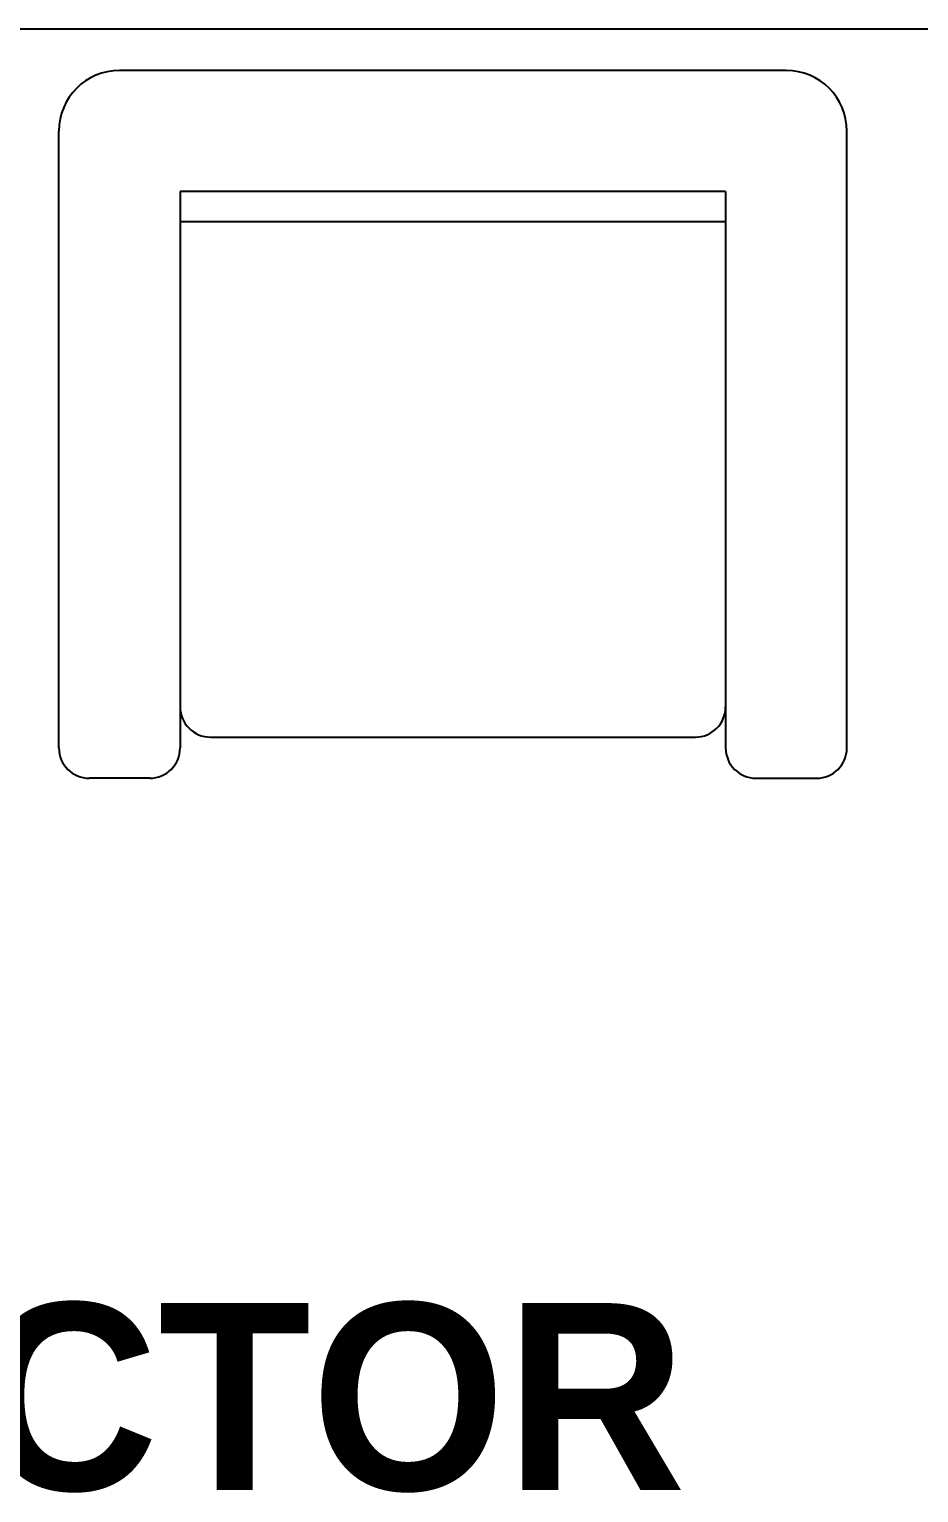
# Model space of a CAD drawing. Header units: inches. Extents: x 484217 to 497210, y -26946 to -21493.
# Drawn here: x 487718.5 to 487756, y -24277.9 to -24216.2 of the extents above; entities that cross this region are included whole.
import ezdxf

# ---------------------------------------------------------------- set-up
doc = ezdxf.new("R2010")
doc.units = ezdxf.units.IN
doc.header["$LTSCALE"] = 20
doc.header["$MEASUREMENT"] = 0
doc.layers.add('furniture', color=4, linetype='Continuous')
doc.layers.add('I-WALL-IN', color=3, linetype='Continuous')
doc.layers.add('I-ANNO-TEXT', color=7, linetype='Continuous', lineweight=18)
doc.styles.add('MICRO', font='')
doc.styles.get('MICRO').set_extended_font_data('MicrogrammaSSi', bold=True)

# ---------------------------------------------------------------- blocks, each defined once
blk = doc.blocks.new('CH_13')
for p, q in [((275, 0), (-275, 0)), ((-325, -558.9), (-325, -50)), ((325, -558.9), (325, -50)), ((-225, -100), (-225, -558.9)), ((225, -100), (-225, -100)), ((225, -100), (225, -558.9)), ((225, -125), (-225, -125)), ((-200, -550), (200, -550)), ((-250, -583.9), (-300, -583.9)), ((250, -583.9), (300, -583.9))]:
    blk.add_line(p, q)
for centre, radius, start, end in [((-275, -50), 50, 90, 180), ((275, -50), 50, 0, 90), ((-200, -525), 25, 180, 270), ((200, -525), 25, 270, 0), ((-300, -558.9), 25, 180, 270), ((-250, -558.9), 25, 270, 0), ((250, -558.9), 25, 180, 270), ((300, -558.9), 25, 270, 0)]:
    blk.add_arc(centre, radius, start, end)

msp = doc.modelspace()

# ---------------------------------------------------------------- linework, layer by layer
at = {"layer": 'I-WALL-IN'}
msp.add_line((487782.904, -24216.221, 6.93), (487559.454, -24216.221, 6.93), dxfattribs=at)

# ---------------------------------------------------------------- block references
at = {"layer": 'furniture', "extrusion": (0, 0, -1), "xscale": -0.05105496469259303, "yscale": 0.05105496469259303, "zscale": -0.05105496469259303}
msp.add_blockref('CH_13', (-487736.375, -24217.955), dxfattribs=at)

# ---------------------------------------------------------------- texts
at = {"layer": 'I-ANNO-TEXT', "insert": (487691.205, -24269.873, -27.45), "char_height": 7.875, "attachment_point": 1, "style": 'MICRO'}
msp.add_mtext_dynamic_manual_height_columns('{\\fBahnschrift Light|b1|i0|c0|p34;DIRECTOR  }', width=7.40993, gutter_width=1.5, heights=[0], dxfattribs=at)

doc.saveas('drawing.dxf')
